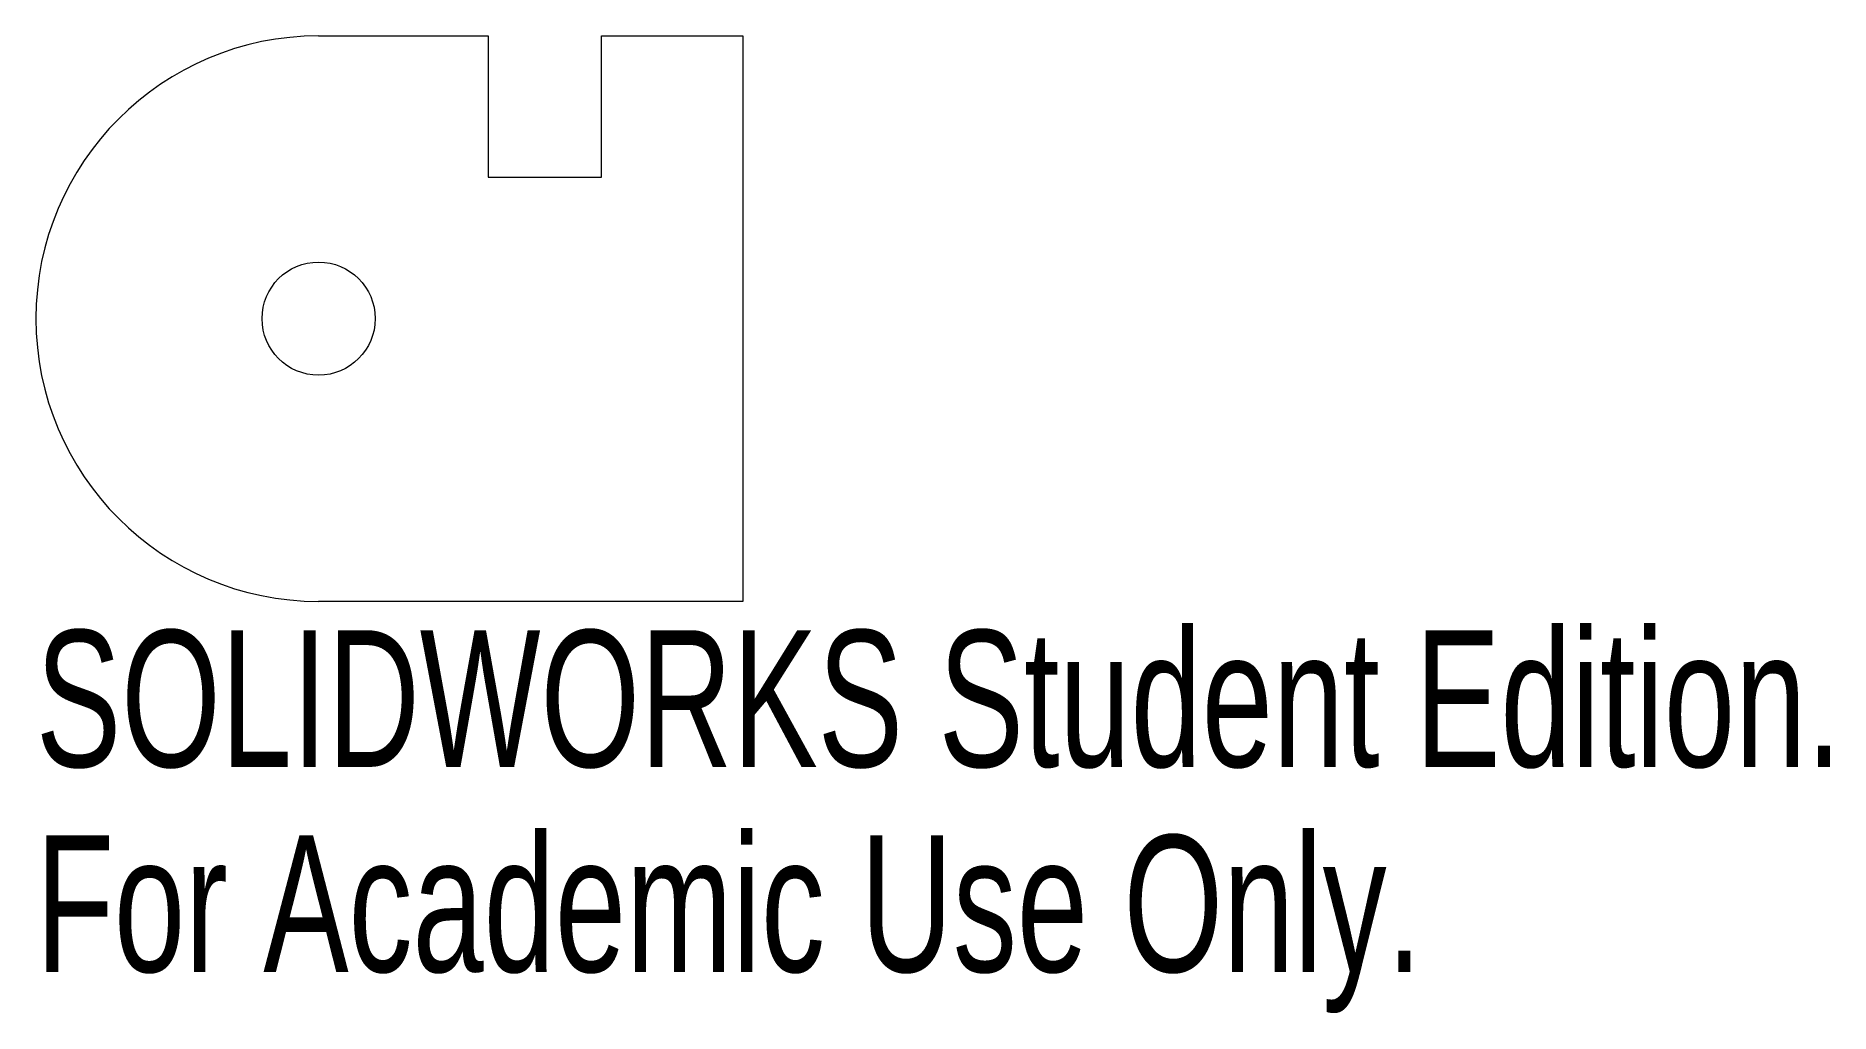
# Model space of a CAD drawing. Header units: millimetres. Extents: x -12.5 to 51, y -24.6 to 10.
import ezdxf

# ---------------------------------------------------------------- set-up
doc = ezdxf.new("R2010")
doc.units = ezdxf.units.MM
doc.styles.add('SLDTEXTSTYLE0', font='TXT', dxfattribs={"width": 0.7})

msp = doc.modelspace()

# ---------------------------------------------------------------- linework, layer by layer
at = {"color": 7, "linetype": 'Continuous', "lineweight": 15}
for p, q in [((-2.5, 10), (3.5, 10)), ((3.5, 10), (3.5, 5)), ((7.5, 5), (7.5, 10)), ((7.5, 10), (12.5, 10)), ((12.5, 10), (12.5, -10)), ((3.5, 5), (7.5, 5)), ((12.5, -10), (-2.5, -10))]:
    msp.add_line(p, q, dxfattribs=at)
msp.add_circle((-2.5, 0), 2, dxfattribs=at)
msp.add_arc((-2.5, 0), 10, 90, 270, dxfattribs=at)

# ---------------------------------------------------------------- texts
at = {"color": 7, "linetype": 'Continuous', "char_height": 4.83362, "attachment_point": 1, "style": 'SLDTEXTSTYLE0'}
for s, insert in [('SOLIDWORKS Student Edition.', (-12.5, -11.02)), ('For Academic Use Only.', (-12.5, -18.27))]:
    msp.add_mtext(s, dxfattribs=dict(at, insert=insert))

doc.saveas('drawing.dxf')
